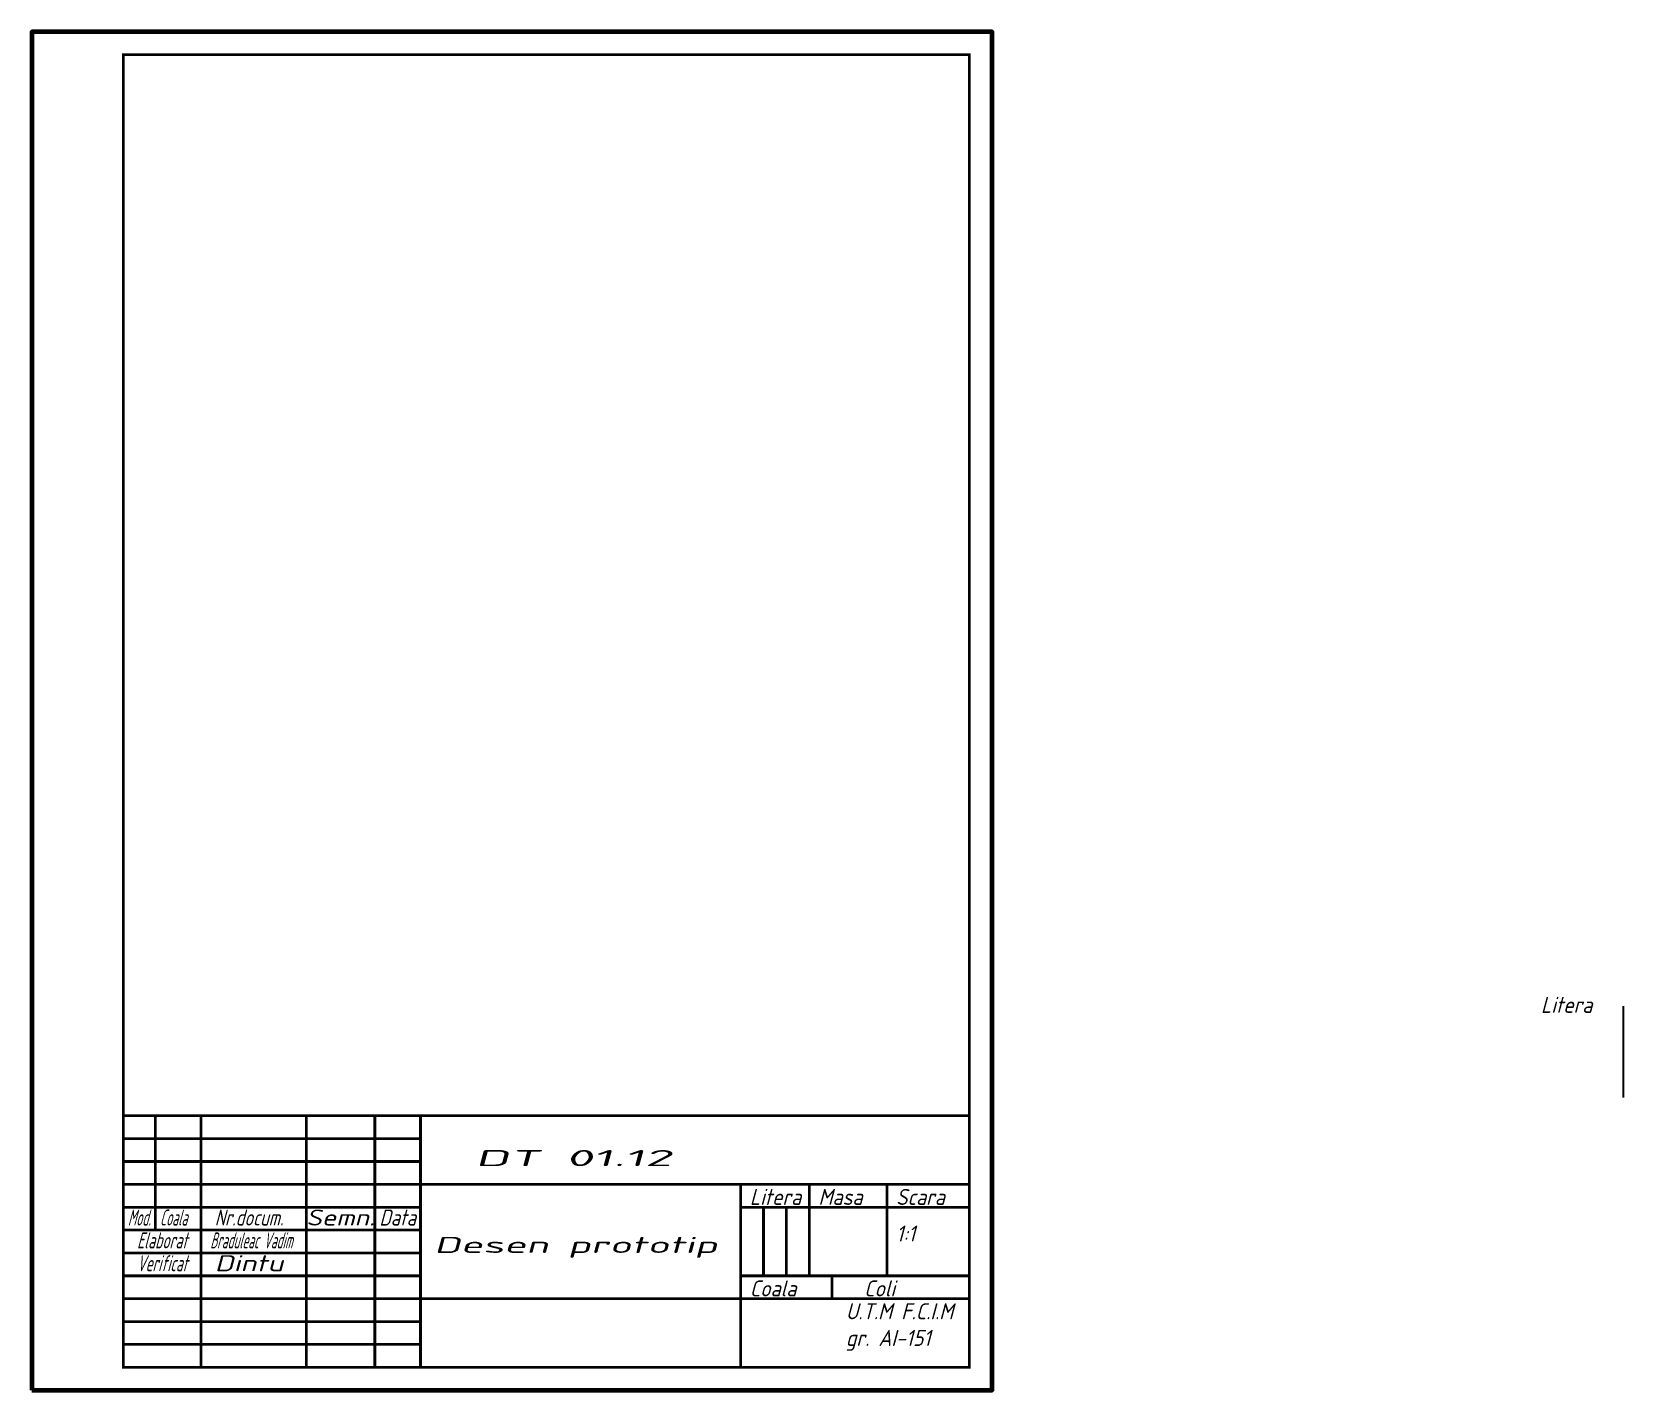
# Model space of a CAD drawing. Header units: millimetres. Extents: x 0 to 348, y 0 to 297.
import ezdxf
from ezdxf.enums import TextEntityAlignment as Align

# ---------------------------------------------------------------- set-up
doc = ezdxf.new("R2010")
doc.units = ezdxf.units.MM
for name, color, linetype, lineweight in [('contur', 7, 'Continuous', 80), ('Subtire', 7, 'Continuous', 30), ('Text3.5', 7, 'Continuous', 35)]:
    doc.layers.add(name, color=color, linetype=linetype, lineweight=lineweight)
doc.styles.get("Standard").update_dxf_attribs({"font": 'isocp.shx', "oblique": 15})

msp = doc.modelspace()

# ---------------------------------------------------------------- linework, layer by layer
at = {"layer": 'contur', "color": 1}
msp.add_lwpolyline([(0, 0), (210, 0), (210, 297), (0, 297)], close=True, dxfattribs=at)
at = {"layer": 'contur', "const_width": 0.6}
msp.add_lwpolyline([(20, 5), (205, 5), (205, 292), (20, 292)], close=True, dxfattribs=at)
for points in [[(20, 60), (205, 60)], [(27, 60), (27, 35)], [(37, 60), (37, 5)], [(60, 60), (60, 5)], [(75, 60), (75, 5)], [(85, 60), (85, 5)], [(20, 55), (85, 55)], [(85, 55), (85, 50)], [(85, 50), (20, 50)], [(20, 50), (20, 45)], [(20, 45), (85, 45)], [(85, 45), (205, 45)], [(85, 45), (85, 40)], [(85, 40), (20, 40)], [(20, 35), (85, 35)], [(20, 30), (85, 30)], [(20, 25), (85, 25)], [(20, 20), (85, 20)], [(85, 20), (205, 20)], [(20, 15), (85, 15)], [(85, 15), (85, 15)], [(85, 15), (85, 15)], [(20, 10), (85, 10)]]:
    msp.add_lwpolyline(points, dxfattribs=at)
at = {"layer": 'contur', "lineweight": 50, "const_width": 0.6}
msp.add_lwpolyline([(20, 40), (20, 35)], dxfattribs=at)
at = {"layer": 'Subtire'}
msp.add_line((347.99, 83.98), (347.99, 63.98), dxfattribs=at)
at = {"layer": 'Subtire', "const_width": 0.6}
for points in [[(85, 45), (155, 45)], [(155, 45), (155, 20)], [(155, 45), (170, 45)], [(155, 45), (155, 40)], [(155, 45), (155, 45)], [(155, 45), (155, 45)], [(170, 45), (187, 45)], [(170, 45), (170, 25)], [(187, 45), (187, 25)], [(155, 40), (205, 40)], [(155, 40), (160, 40)], [(160, 40), (160, 25)], [(160, 40), (165, 40)], [(160, 40), (160, 40)], [(165, 40), (165, 25)], [(205, 25), (155, 25)], [(170, 25), (175, 25)], [(175, 25), (175, 20)], [(187, 25), (205, 25)], [(205, 25), (205, 25)], [(155, 20), (155, 5)]]:
    msp.add_lwpolyline(points, dxfattribs=at)

# ---------------------------------------------------------------- texts
at = {"layer": 'Text3.5', "oblique": 15}
for s, width, p, p2 in [('DT 01.12', 2.66498, (97, 49), (140, 49)), ('Data', 0.850896, (76, 36), (84, 36)), ('Desen prototip', 2.015565, (88, 30), (150, 30))]:
    msp.add_text(s, height=3.5, dxfattribs=dict(at, width=width)).set_placement(p, p2, align=Align.FIT)
at = {"layer": 'Text3.5', "lineweight": 50, "oblique": 15}
for s, width, p, p2 in [('Mod.', 0.58309, (21, 36), (26, 36)), ('Coala', 0.55546, (28, 36), (34, 36)), ('Nr.docum.', 0.78637, (40, 36), (55, 36)), ('Elaborat', 0.634921, (23, 31), (34, 31)), ('Braduleac Vadim', 0.530944, (39, 31), (57, 31)), ('Verificat', 0.610264, (23, 26), (34, 26)), ('Dintu', 1.452785, (40, 26), (55, 26))]:
    msp.add_text(s, height=3.5, dxfattribs=dict(at, width=width)).set_placement(p, p2, align=Align.FIT)
at = {"layer": 'Text3.5', "lineweight": 35, "oblique": 15, "width": 1.318681}
msp.add_text('Semn.', height=3.5, dxfattribs=at).set_placement((60, 36), (75, 36), align=Align.FIT)
at = {"layer": 'Text3.5', "char_height": 3.5, "attachment_point": 1}
for s, insert, width in [('Litera', (330, 86), 11), ('Litera', (157, 44), 11), ('Masa', (172, 44), 11), ('Scara', (189, 44), 11), ('1:1', (189, 36), 15), ('Coala', (157, 24), 11), ('Coli', (182, 24), 11), ('U.T.M F.C.I.M gr. AI-151', (178, 19), 25)]:
    msp.add_mtext(s, dxfattribs=dict(at, insert=insert, width=width))

doc.saveas('drawing.dxf')
